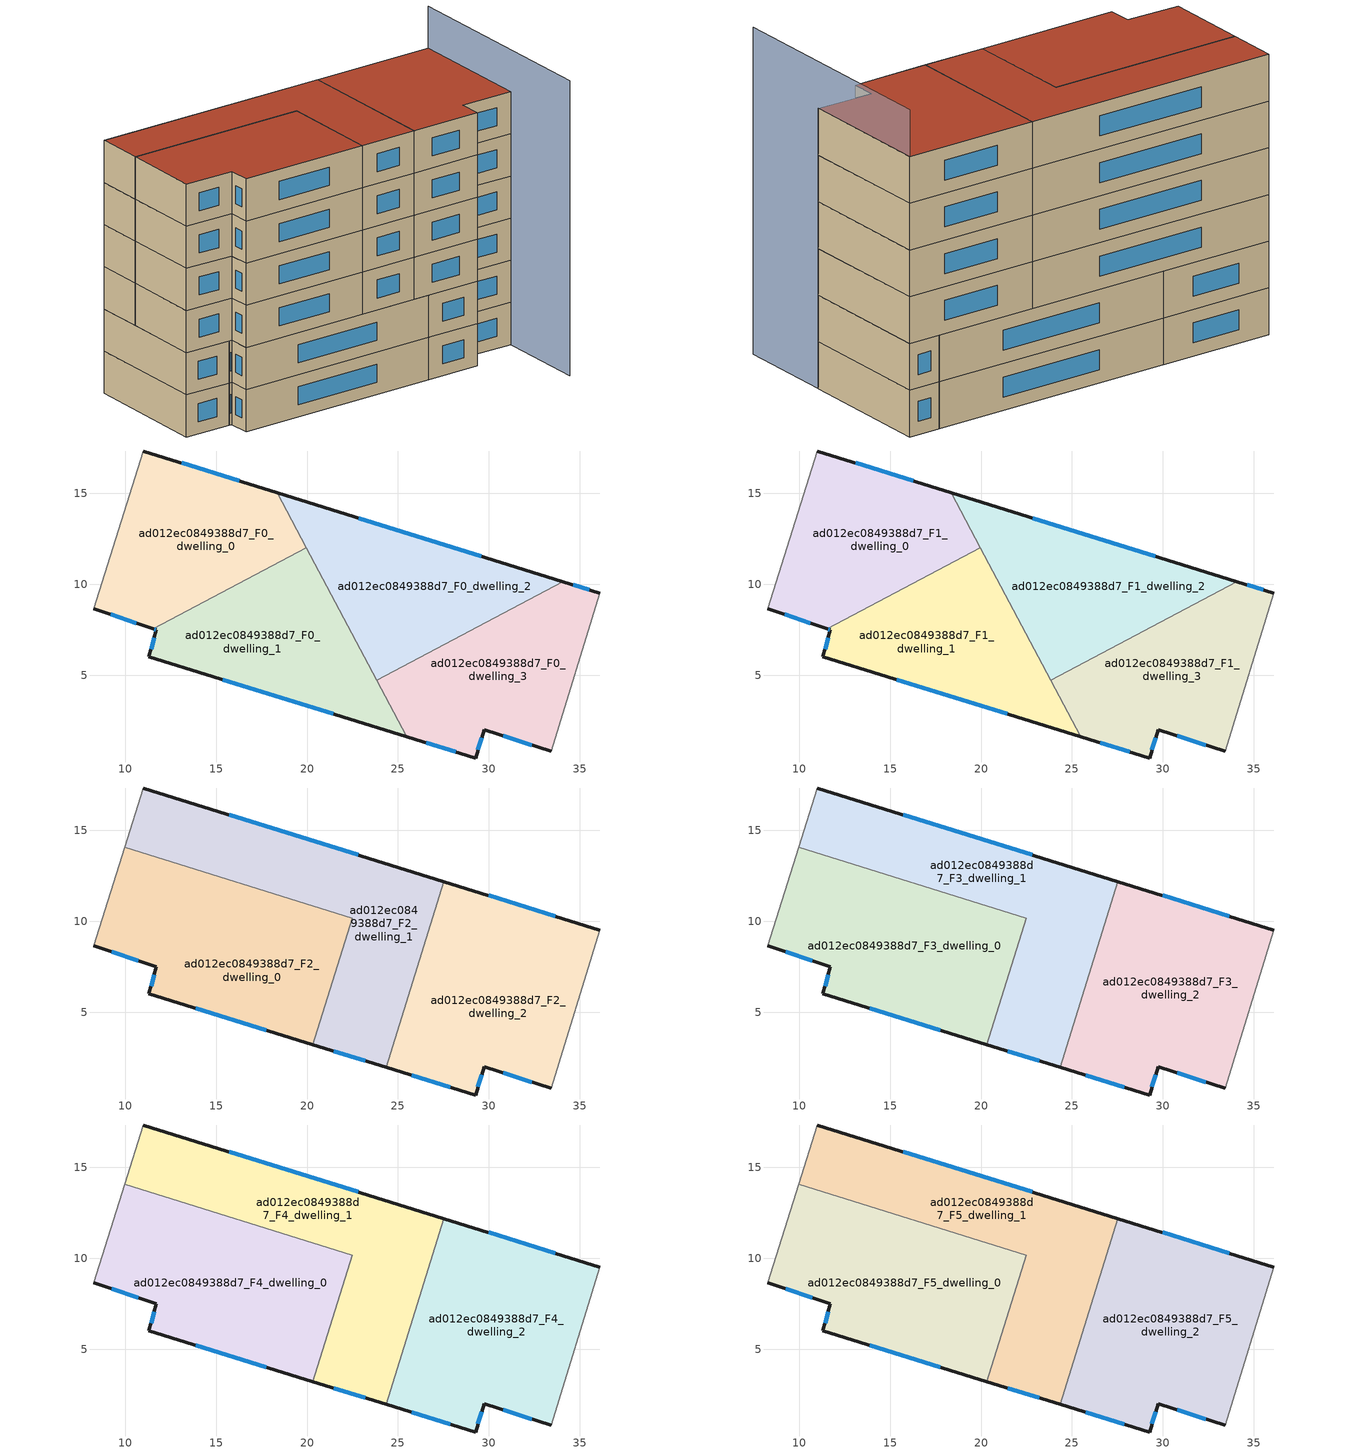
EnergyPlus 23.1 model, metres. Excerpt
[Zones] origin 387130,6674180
ad012ec0849388d7_F0_dwelling_0
 floor ground (EU_floor_Construction): 18.37,15.04 19.97,12.02 11.53,7.55 8.25,8.65 10.98,17.34 z0
 wall outside (EU_wall_Construction): 8.25,8.65 11.53,7.55 / 18.37,15.04 10.98,17.34 z0:3
 wall adiabatic (EU_wall_Construction): 10.98,17.34 8.25,8.65 z0:3
 wall to ad012ec0849388d7_F0_dwelling_1 (EU_wall_Construction): 11.53,7.55 19.97,12.02 z0:3
 wall to ad012ec0849388d7_F0_dwelling_2 (EU_wall_Construction): 19.97,12.02 18.37,15.04 z0:3
 window (EU_Window_Construction): 9.19,8.34 10.59,7.87 / 16.26,15.69 13.09,16.68 z0.86:2.14
ad012ec0849388d7_F0_dwelling_1
 floor ground (EU_floor_Construction): 19.97,12.02 25.48,1.61 11.29,6.01 11.71,7.49 11.53,7.55 z0
 wall outside (EU_wall_Construction): 11.53,7.55 11.71,7.49 11.29,6.01 25.48,1.61 z0:3
 wall to ad012ec0849388d7_F0_dwelling_3 (EU_wall_Construction): 25.48,1.61 23.83,4.73 z0:3
 wall to ad012ec0849388d7_F0_dwelling_2 (EU_wall_Construction): 23.83,4.73 19.97,12.02 z0:3
 window (EU_Window_Construction): 11.59,7.07 11.41,6.43 / 11.58,7.53 11.66,7.51 / 15.35,4.75 21.43,2.87 z0.86:2.14
ad012ec0849388d7_F0_dwelling_2
 floor ground (EU_floor_Construction): 34.07,10.15 23.83,4.73 18.37,15.04 z0
 wall outside (EU_wall_Construction): 34.07,10.15 18.37,15.04 z0:3
 wall to ad012ec0849388d7_F0_dwelling_3 (EU_wall_Construction): 23.83,4.73 34.07,10.15 z0:3
 window (EU_Window_Construction): 29.58,11.55 22.86,13.64 z0.86:2.14
ad012ec0849388d7_F0_dwelling_3
 floor ground (EU_floor_Construction): 36.11,9.51 33.43,0.8 29.74,2 29.27,0.44 25.48,1.61 23.83,4.73 34.07,10.15 z0
 wall outside (EU_wall_Construction): 25.48,1.61 29.27,0.44 29.74,2 33.43,0.8 / 36.11,9.51 34.07,10.15 z0:3
 wall adiabatic (EU_wall_Construction): 33.43,0.8 36.11,9.51 z0:3
 window (EU_Window_Construction): 29.41,0.88 29.61,1.55 / 26.57,1.28 28.19,0.78 / 35.53,9.7 34.65,9.97 / 30.79,1.66 32.37,1.14 z0.86:2.14
ad012ec0849388d7_F1_dwelling_0
 floor to ad012ec0849388d7_F0_dwelling_0 (EU_floor_Construction): 18.37,15.04 19.97,12.02 11.53,7.55 8.25,8.65 10.98,17.34 z3
 wall outside (EU_wall_Construction): 8.25,8.65 11.53,7.55 / 18.37,15.04 10.98,17.34 z3:6
 wall adiabatic (EU_wall_Construction): 10.98,17.34 8.25,8.65 z3:6
 wall to ad012ec0849388d7_F1_dwelling_1 (EU_wall_Construction): 11.53,7.55 19.97,12.02 z3:6
 wall to ad012ec0849388d7_F1_dwelling_2 (EU_wall_Construction): 19.97,12.02 18.37,15.04 z3:6
 window (EU_Window_Construction): 9.19,8.34 10.59,7.87 / 16.26,15.69 13.09,16.68 z3.86:5.14
ad012ec0849388d7_F1_dwelling_1
 floor to ad012ec0849388d7_F0_dwelling_1 (EU_floor_Construction): 19.97,12.02 25.48,1.61 11.29,6.01 11.71,7.49 11.53,7.55 z3
 wall outside (EU_wall_Construction): 11.53,7.55 11.71,7.49 11.29,6.01 25.48,1.61 z3:6
 wall to ad012ec0849388d7_F1_dwelling_3 (EU_wall_Construction): 25.48,1.61 23.83,4.73 z3:6
 wall to ad012ec0849388d7_F1_dwelling_2 (EU_wall_Construction): 23.83,4.73 19.97,12.02 z3:6
 window (EU_Window_Construction): 11.59,7.07 11.41,6.43 / 11.58,7.53 11.66,7.51 / 15.35,4.75 21.43,2.87 z3.86:5.14
ad012ec0849388d7_F1_dwelling_2
 floor to ad012ec0849388d7_F0_dwelling_2 (EU_floor_Construction): 34.07,10.15 23.83,4.73 18.37,15.04 z3
 wall outside (EU_wall_Construction): 34.07,10.15 18.37,15.04 z3:6
 wall to ad012ec0849388d7_F1_dwelling_3 (EU_wall_Construction): 23.83,4.73 34.07,10.15 z3:6
 window (EU_Window_Construction): 29.58,11.55 22.86,13.64 z3.86:5.14
ad012ec0849388d7_F1_dwelling_3
 floor to ad012ec0849388d7_F0_dwelling_3 (EU_floor_Construction): 36.11,9.51 33.43,0.8 29.74,2 29.27,0.44 25.48,1.61 23.83,4.73 34.07,10.15 z3
 wall outside (EU_wall_Construction): 25.48,1.61 29.27,0.44 29.74,2 33.43,0.8 / 36.11,9.51 34.07,10.15 z3:6
 wall adiabatic (EU_wall_Construction): 33.43,0.8 36.11,9.51 z3:6
 window (EU_Window_Construction): 29.41,0.88 29.61,1.55 / 26.57,1.28 28.19,0.78 / 35.53,9.7 34.65,9.97 / 30.79,1.66 32.37,1.14 z3.86:5.14
ad012ec0849388d7_F2_dwelling_0
 floor to ad012ec0849388d7_F1_dwelling_0 (EU_floor_Construction): 18.7,11.35 11.53,7.55 8.25,8.65 9.95,14.07 z6
 floor to ad012ec0849388d7_F1_dwelling_1 (EU_floor_Construction): 20.64,10.75 21.92,8.34 20.33,3.21 11.29,6.01 11.71,7.49 11.53,7.55 18.7,11.35 z6
 floor to ad012ec0849388d7_F1_dwelling_2 (EU_floor_Construction): 22.49,10.17 21.92,8.34 20.64,10.75 z6
 wall outside (EU_wall_Construction): 8.25,8.65 11.71,7.49 11.29,6.01 20.33,3.21 z6:9
 wall adiabatic (EU_wall_Construction): 9.95,14.07 8.25,8.65 z6:9
 wall to ad012ec0849388d7_F2_dwelling_1 (EU_wall_Construction): 20.33,3.21 22.49,10.17 9.95,14.07 z6:9
 window (EU_Window_Construction): 9.24,8.32 10.72,7.82 / 13.88,5.21 17.74,4.01 / 11.59,7.07 11.41,6.43 z6.86:8.14
ad012ec0849388d7_F2_dwelling_1
 floor to ad012ec0849388d7_F1_dwelling_2 (EU_floor_Construction): 27.53,12.18 25.49,5.61 23.83,4.73 21.92,8.34 22.49,10.17 20.64,10.75 18.37,15.03 z6
 floor to ad012ec0849388d7_F1_dwelling_0 (EU_floor_Construction): 18.37,15.03 19.97,12.02 18.7,11.35 9.95,14.07 10.98,17.34 z6
 floor to ad012ec0849388d7_F1_dwelling_1 (EU_floor_Construction): 21.92,8.34 24.7,3.08 24.36,1.96 20.33,3.21 z6; 19.97,12.02 20.64,10.75 18.7,11.35 z6
 floor to ad012ec0849388d7_F1_dwelling_3 (EU_floor_Construction): 25.49,5.61 24.7,3.08 23.83,4.73 z6
 wall outside (EU_wall_Construction): 27.53,12.18 10.98,17.34 / 20.33,3.21 24.35,1.96 z6:9
 wall adiabatic (EU_wall_Construction): 10.98,17.34 9.95,14.07 z6:9
 wall to ad012ec0849388d7_F2_dwelling_2 (EU_wall_Construction): 24.35,1.96 27.53,12.18 z6:9
 window (EU_Window_Construction): 22.8,13.66 15.71,15.86 / 21.48,2.86 23.2,2.32 z6.86:8.14
ad012ec0849388d7_F2_dwelling_2
 floor to ad012ec0849388d7_F1_dwelling_2 (EU_floor_Construction): 34.07,10.15 25.49,5.61 27.53,12.18 z6
 floor to ad012ec0849388d7_F1_dwelling_3 (EU_floor_Construction): 36.11,9.51 33.43,0.8 29.74,2 29.27,0.44 25.48,1.61 24.7,3.08 25.49,5.61 34.07,10.15 z6
 floor to ad012ec0849388d7_F1_dwelling_1 (EU_floor_Construction): 24.7,3.08 25.48,1.61 24.36,1.96 z6
 wall outside (EU_wall_Construction): 24.35,1.96 29.27,0.44 29.74,2 33.43,0.8 / 36.11,9.51 27.53,12.18 z6:9
 wall adiabatic (EU_wall_Construction): 33.43,0.8 36.11,9.51 z6:9
 window (EU_Window_Construction): 30.79,1.66 32.37,1.14 / 29.41,0.88 29.61,1.55 / 25.76,1.53 27.87,0.88 / 33.66,10.28 29.99,11.42 z6.86:8.14
ad012ec0849388d7_F3_dwelling_0
 floor to ad012ec0849388d7_F2_dwelling_0 (EU_floor_Construction): 22.49,10.17 20.33,3.21 11.29,6.01 11.71,7.49 8.25,8.65 9.95,14.07 z9
 wall outside (EU_wall_Construction): 8.25,8.65 11.71,7.49 11.29,6.01 20.33,3.21 z9:12
 wall adiabatic (EU_wall_Construction): 9.95,14.07 8.25,8.65 z9:12
 wall to ad012ec0849388d7_F3_dwelling_1 (EU_wall_Construction): 20.33,3.21 22.49,10.17 9.95,14.07 z9:12
 window (EU_Window_Construction): 9.24,8.32 10.72,7.82 / 13.88,5.21 17.74,4.01 / 11.59,7.07 11.41,6.43 z9.86:11.14
ad012ec0849388d7_F3_dwelling_1
 floor to ad012ec0849388d7_F2_dwelling_1 (EU_floor_Construction): 27.53,12.18 24.35,1.96 20.33,3.21 22.49,10.17 9.95,14.07 10.98,17.34 z9
 wall outside (EU_wall_Construction): 27.53,12.18 10.98,17.34 / 20.33,3.21 24.35,1.96 z9:12
 wall adiabatic (EU_wall_Construction): 10.98,17.34 9.95,14.07 z9:12
 wall to ad012ec0849388d7_F3_dwelling_2 (EU_wall_Construction): 24.35,1.96 27.53,12.18 z9:12
 window (EU_Window_Construction): 22.8,13.66 15.71,15.86 / 21.48,2.86 23.2,2.32 z9.86:11.14
ad012ec0849388d7_F3_dwelling_2
 floor to ad012ec0849388d7_F2_dwelling_2 (EU_floor_Construction): 36.11,9.51 33.43,0.8 29.74,2 29.27,0.44 24.35,1.96 27.53,12.18 z9
 wall outside (EU_wall_Construction): 24.35,1.96 29.27,0.44 29.74,2 33.43,0.8 / 36.11,9.51 27.53,12.18 z9:12
 wall adiabatic (EU_wall_Construction): 33.43,0.8 36.11,9.51 z9:12
 window (EU_Window_Construction): 30.79,1.66 32.37,1.14 / 29.41,0.88 29.61,1.55 / 25.76,1.53 27.87,0.88 / 33.66,10.28 29.99,11.42 z9.86:11.14
ad012ec0849388d7_F4_dwelling_0
 floor to ad012ec0849388d7_F3_dwelling_0 (EU_floor_Construction): 22.49,10.17 20.33,3.21 11.29,6.01 11.71,7.49 8.25,8.65 9.95,14.07 z12
 wall outside (EU_wall_Construction): 8.25,8.65 11.71,7.49 11.29,6.01 20.33,3.21 z12:15
 wall adiabatic (EU_wall_Construction): 9.95,14.07 8.25,8.65 z12:15
 wall to ad012ec0849388d7_F4_dwelling_1 (EU_wall_Construction): 20.33,3.21 22.49,10.17 9.95,14.07 z12:15
 window (EU_Window_Construction): 9.24,8.32 10.72,7.82 / 13.88,5.21 17.74,4.01 / 11.59,7.07 11.41,6.43 z12.86:14.14
ad012ec0849388d7_F4_dwelling_1
 floor to ad012ec0849388d7_F3_dwelling_1 (EU_floor_Construction): 27.53,12.18 24.35,1.96 20.33,3.21 22.49,10.17 9.95,14.07 10.98,17.34 z12
 wall outside (EU_wall_Construction): 27.53,12.18 10.98,17.34 / 20.33,3.21 24.35,1.96 z12:15
 wall adiabatic (EU_wall_Construction): 10.98,17.34 9.95,14.07 z12:15
 wall to ad012ec0849388d7_F4_dwelling_2 (EU_wall_Construction): 24.35,1.96 27.53,12.18 z12:15
 window (EU_Window_Construction): 22.8,13.66 15.71,15.86 / 21.48,2.86 23.2,2.32 z12.86:14.14
ad012ec0849388d7_F4_dwelling_2
 floor to ad012ec0849388d7_F3_dwelling_2 (EU_floor_Construction): 36.11,9.51 33.43,0.8 29.74,2 29.27,0.44 24.35,1.96 27.53,12.18 z12
 wall outside (EU_wall_Construction): 24.35,1.96 29.27,0.44 29.74,2 33.43,0.8 / 36.11,9.51 27.53,12.18 z12:15
 wall adiabatic (EU_wall_Construction): 33.43,0.8 36.11,9.51 z12:15
 window (EU_Window_Construction): 30.79,1.66 32.37,1.14 / 29.41,0.88 29.61,1.55 / 25.76,1.53 27.87,0.88 / 33.66,10.28 29.99,11.42 z12.86:14.14
ad012ec0849388d7_F5_dwelling_0
 floor to ad012ec0849388d7_F4_dwelling_0 (EU_floor_Construction): 22.49,10.17 20.33,3.21 11.29,6.01 11.71,7.49 8.25,8.65 9.95,14.07 z15
 wall outside (EU_wall_Construction): 8.25,8.65 11.71,7.49 11.29,6.01 20.33,3.21 z15:18
 wall adiabatic (EU_wall_Construction): 9.95,14.07 8.25,8.65 z15:18
 wall to ad012ec0849388d7_F5_dwelling_1 (EU_wall_Construction): 20.33,3.21 22.49,10.17 9.95,14.07 z15:18
 window (EU_Window_Construction): 9.24,8.32 10.72,7.82 / 13.88,5.21 17.74,4.01 / 11.59,7.07 11.41,6.43 z15.86:17.14
 roof outside (EU_roof_Construction): 20.33,3.21 22.49,10.17 9.95,14.07 8.25,8.65 11.71,7.49 11.29,6.01 z18
ad012ec0849388d7_F5_dwelling_1
 floor to ad012ec0849388d7_F4_dwelling_1 (EU_floor_Construction): 27.53,12.18 24.35,1.96 20.33,3.21 22.49,10.17 9.95,14.07 10.98,17.34 z15
 wall outside (EU_wall_Construction): 27.53,12.18 10.98,17.34 / 20.33,3.21 24.35,1.96 z15:18
 wall adiabatic (EU_wall_Construction): 10.98,17.34 9.95,14.07 z15:18
 wall to ad012ec0849388d7_F5_dwelling_2 (EU_wall_Construction): 24.35,1.96 27.53,12.18 z15:18
 window (EU_Window_Construction): 22.8,13.66 15.71,15.86 / 21.48,2.86 23.2,2.32 z15.86:17.14
 roof outside (EU_roof_Construction): 24.35,1.96 27.53,12.18 10.98,17.34 9.95,14.07 22.49,10.17 20.33,3.21 z18
ad012ec0849388d7_F5_dwelling_2
 floor to ad012ec0849388d7_F4_dwelling_2 (EU_floor_Construction): 36.11,9.51 33.43,0.8 29.74,2 29.27,0.44 24.35,1.96 27.53,12.18 z15
 wall outside (EU_wall_Construction): 24.35,1.96 29.27,0.44 29.74,2 33.43,0.8 / 36.11,9.51 27.53,12.18 z15:18
 wall adiabatic (EU_wall_Construction): 33.43,0.8 36.11,9.51 z15:18
 window (EU_Window_Construction): 30.79,1.66 32.37,1.14 / 29.41,0.88 29.61,1.55 / 25.76,1.53 27.87,0.88 / 33.66,10.28 29.99,11.42 z15.86:17.14
 roof outside (EU_roof_Construction): 33.43,0.8 36.11,9.51 27.53,12.18 24.35,1.96 29.27,0.44 29.74,2 z18
shading: 31.5,-5.43 36.11,9.51 z0:21
[Building]
EU S2 Campaign: North Axis=0; Terrain=City; Solar Distribution=FullExterior
[Site:Location]
Helsinki-Vantaa.AP: Latitude=60.317; Longitude=24.963; Time Zone=2; Elevation=54.6
[SizingPeriod:WeatherFileDays]
AnnualSizingPeriod: Begin Month=1; Begin Day of Month=1; End Month=12; End Day of Month=31; Day of Week for Start Day=Monday; Use Weather File Daylight Saving Period=No; Use Weather File Rain and Snow Indicators=No
[MATERIAL]
EU_InternalMass_Material: Roughness=MediumRough; Thickness=0.1; Conductivity=1; Density=1800; Specific Heat=900; Thermal Absorptance=0.9; Solar Absorptance=0.7; Visible Absorptance=0.7
[MATERIAL:NOMASS] Roughness=MediumRough; Thermal Absorptance=0.9; Solar Absorptance=0.7; Visible Absorptance=0.7
Name | Thermal Resistance
EU_wall_NoMass | 1.10183
EU_roof_NoMass; EU_floor_NoMass | 1.70606
[WINDOWMATERIAL:SIMPLEGLAZINGSYSTEM]
EU_Window_SimpleGlazing: UFactor=3.11035; Solar Heat Gain Coefficient=0.8; Visible Transmittance=0.8
[CONSTRUCTION]
EU_wall_Construction: EU_wall_NoMass
EU_roof_Construction: EU_roof_NoMass
EU_floor_Construction: EU_floor_NoMass
EU_Window_Construction: EU_Window_SimpleGlazing
EU_InternalMass_Construction: EU_InternalMass_Material
[ZONE] Type=1; Multiplier=1; Ceiling Height=autocalculate; Floor Area=autocalculate; Part of Total Floor Area=Yes
Name | Volume
ad012ec0849388d7_F0_dwelling_0; ad012ec0849388d7_F1_dwelling_0; ad012ec0849388d7_F0_dwelling_3; ad012ec0849388d7_F1_dwelling_3 | 202.666
ad012ec0849388d7_F2_dwelling_0; ad012ec0849388d7_F3_dwelling_0; ad012ec0849388d7_F4_dwelling_0; ad012ec0849388d7_F5_dwelling_0 | 270.231
ad012ec0849388d7_F0_dwelling_1; ad012ec0849388d7_F1_dwelling_1 | 202.657
ad012ec0849388d7_F2_dwelling_1; ad012ec0849388d7_F3_dwelling_1; ad012ec0849388d7_F4_dwelling_1; ad012ec0849388d7_F5_dwelling_1 | 270.201
ad012ec0849388d7_F0_dwelling_2; ad012ec0849388d7_F1_dwelling_2 | 202.668
ad012ec0849388d7_F2_dwelling_2; ad012ec0849388d7_F3_dwelling_2; ad012ec0849388d7_F4_dwelling_2; ad012ec0849388d7_F5_dwelling_2 | 270.226
[INTERNALMASS] Construction=EU_InternalMass_Construction
Name | Zone or ZoneList | Surface Area
ad012ec0849388d7_F0_dwelling_0_EU_InternalMass | ad012ec0849388d7_F0_dwelling_0 | 67.5577
ad012ec0849388d7_F0_dwelling_1_EU_InternalMass | ad012ec0849388d7_F0_dwelling_1 | 67.5489
ad012ec0849388d7_F0_dwelling_2_EU_InternalMass | ad012ec0849388d7_F0_dwelling_2 | 67.5548
ad012ec0849388d7_F0_dwelling_3_EU_InternalMass | ad012ec0849388d7_F0_dwelling_3 | 67.555
ad012ec0849388d7_F1_dwelling_0_EU_InternalMass | ad012ec0849388d7_F1_dwelling_0 | 67.5577
ad012ec0849388d7_F1_dwelling_1_EU_InternalMass | ad012ec0849388d7_F1_dwelling_1 | 67.5489
ad012ec0849388d7_F1_dwelling_2_EU_InternalMass | ad012ec0849388d7_F1_dwelling_2 | 67.5548
ad012ec0849388d7_F1_dwelling_3_EU_InternalMass | ad012ec0849388d7_F1_dwelling_3 | 67.555
ad012ec0849388d7_F2_dwelling_0_EU_InternalMass | ad012ec0849388d7_F2_dwelling_0 | 90.0771
ad012ec0849388d7_F2_dwelling_1_EU_InternalMass | ad012ec0849388d7_F2_dwelling_1 | 90.0672
ad012ec0849388d7_F2_dwelling_2_EU_InternalMass | ad012ec0849388d7_F2_dwelling_2 | 90.0764
ad012ec0849388d7_F3_dwelling_0_EU_InternalMass | ad012ec0849388d7_F3_dwelling_0 | 90.0771
ad012ec0849388d7_F3_dwelling_1_EU_InternalMass | ad012ec0849388d7_F3_dwelling_1 | 90.0672
ad012ec0849388d7_F3_dwelling_2_EU_InternalMass | ad012ec0849388d7_F3_dwelling_2 | 90.0764
ad012ec0849388d7_F4_dwelling_0_EU_InternalMass | ad012ec0849388d7_F4_dwelling_0 | 90.0771
ad012ec0849388d7_F4_dwelling_1_EU_InternalMass | ad012ec0849388d7_F4_dwelling_1 | 90.0672
ad012ec0849388d7_F4_dwelling_2_EU_InternalMass | ad012ec0849388d7_F4_dwelling_2 | 90.0764
ad012ec0849388d7_F5_dwelling_0_EU_InternalMass | ad012ec0849388d7_F5_dwelling_0 | 90.0771
ad012ec0849388d7_F5_dwelling_1_EU_InternalMass | ad012ec0849388d7_F5_dwelling_1 | 90.0672
ad012ec0849388d7_F5_dwelling_2_EU_InternalMass | ad012ec0849388d7_F5_dwelling_2 | 90.0764
[OTHEREQUIPMENT] Fuel Type=Electricity; Design Level Calculation Method=Watts/Area; Power per Zone Floor Area=1; Fraction Latent=0; Fraction Radiant=0; Fraction Lost=0; Carbon Dioxide Generation Rate=0; EndUse Subcategory=EU_Step8_InternalGains
Name | Zone or ZoneList or Space or SpaceList | Schedule
EU_Step8_InternalGain_ad012ec0849388d7_F0_dwelling_0_f000 | ad012ec0849388d7_F0_dwelling_0 | EU_Step8_GainSchedule_ad012ec0849388d7_F0_dwelling_0_f000
EU_Step8_InternalGain_ad012ec0849388d7_F0_dwelling_1_f000 | ad012ec0849388d7_F0_dwelling_1 | EU_Step8_GainSchedule_ad012ec0849388d7_F0_dwelling_1_f000
EU_Step8_InternalGain_ad012ec0849388d7_F0_dwelling_2_f000 | ad012ec0849388d7_F0_dwelling_2 | EU_Step8_GainSchedule_ad012ec0849388d7_F0_dwelling_2_f000
EU_Step8_InternalGain_ad012ec0849388d7_F0_dwelling_3_f000 | ad012ec0849388d7_F0_dwelling_3 | EU_Step8_GainSchedule_ad012ec0849388d7_F0_dwelling_3_f000
EU_Step8_InternalGain_ad012ec0849388d7_F1_dwelling_0_f000 | ad012ec0849388d7_F1_dwelling_0 | EU_Step8_GainSchedule_ad012ec0849388d7_F1_dwelling_0_f000
EU_Step8_InternalGain_ad012ec0849388d7_F1_dwelling_1_f000 | ad012ec0849388d7_F1_dwelling_1 | EU_Step8_GainSchedule_ad012ec0849388d7_F1_dwelling_1_f000
EU_Step8_InternalGain_ad012ec0849388d7_F1_dwelling_2_f000 | ad012ec0849388d7_F1_dwelling_2 | EU_Step8_GainSchedule_ad012ec0849388d7_F1_dwelling_2_f000
EU_Step8_InternalGain_ad012ec0849388d7_F1_dwelling_3_f000 | ad012ec0849388d7_F1_dwelling_3 | EU_Step8_GainSchedule_ad012ec0849388d7_F1_dwelling_3_f000
EU_Step8_InternalGain_ad012ec0849388d7_F2_dwelling_0_f000 | ad012ec0849388d7_F2_dwelling_0 | EU_Step8_GainSchedule_ad012ec0849388d7_F2_dwelling_0_f000
EU_Step8_InternalGain_ad012ec0849388d7_F2_dwelling_1_f000 | ad012ec0849388d7_F2_dwelling_1 | EU_Step8_GainSchedule_ad012ec0849388d7_F2_dwelling_1_f000
EU_Step8_InternalGain_ad012ec0849388d7_F2_dwelling_2_f000 | ad012ec0849388d7_F2_dwelling_2 | EU_Step8_GainSchedule_ad012ec0849388d7_F2_dwelling_2_f000
EU_Step8_InternalGain_ad012ec0849388d7_F3_dwelling_0_f000 | ad012ec0849388d7_F3_dwelling_0 | EU_Step8_GainSchedule_ad012ec0849388d7_F3_dwelling_0_f000
EU_Step8_InternalGain_ad012ec0849388d7_F3_dwelling_1_f000 | ad012ec0849388d7_F3_dwelling_1 | EU_Step8_GainSchedule_ad012ec0849388d7_F3_dwelling_1_f000
EU_Step8_InternalGain_ad012ec0849388d7_F3_dwelling_2_f000 | ad012ec0849388d7_F3_dwelling_2 | EU_Step8_GainSchedule_ad012ec0849388d7_F3_dwelling_2_f000
EU_Step8_InternalGain_ad012ec0849388d7_F4_dwelling_0_f000 | ad012ec0849388d7_F4_dwelling_0 | EU_Step8_GainSchedule_ad012ec0849388d7_F4_dwelling_0_f000
EU_Step8_InternalGain_ad012ec0849388d7_F4_dwelling_1_f000 | ad012ec0849388d7_F4_dwelling_1 | EU_Step8_GainSchedule_ad012ec0849388d7_F4_dwelling_1_f000
EU_Step8_InternalGain_ad012ec0849388d7_F4_dwelling_2_f000 | ad012ec0849388d7_F4_dwelling_2 | EU_Step8_GainSchedule_ad012ec0849388d7_F4_dwelling_2_f000
EU_Step8_InternalGain_ad012ec0849388d7_F5_dwelling_0_f000 | ad012ec0849388d7_F5_dwelling_0 | EU_Step8_GainSchedule_ad012ec0849388d7_F5_dwelling_0_f000
EU_Step8_InternalGain_ad012ec0849388d7_F5_dwelling_1_f000 | ad012ec0849388d7_F5_dwelling_1 | EU_Step8_GainSchedule_ad012ec0849388d7_F5_dwelling_1_f000
EU_Step8_InternalGain_ad012ec0849388d7_F5_dwelling_2_f000 | ad012ec0849388d7_F5_dwelling_2 | EU_Step8_GainSchedule_ad012ec0849388d7_F5_dwelling_2_f000
[ZONEVENTILATION:DESIGNFLOWRATE] Schedule=EU_AlwaysOn; Design Flow Rate Calculation Method=AirChanges/Hour; Air Changes per Hour=0.756316; Ventilation Type=Natural; Fan Pressure Rise=0; Fan Total Efficiency=1; Constant Term Coefficient=1; Temperature Term Coefficient=0; Velocity Term Coefficient=0; Velocity Squared Term Coefficient=0; Minimum Indoor Temperature=-100; Maximum Indoor Temperature=100; Delta Temperature=-100; Minimum Outdoor Temperature=-100; Maximum Outdoor Temperature=100; Maximum Wind Speed=40
Name | Zone or ZoneList or Space or SpaceList
EU_ConstantAir_ad012ec0849388d7_F0_dwelling_0 | ad012ec0849388d7_F0_dwelling_0
EU_ConstantAir_ad012ec0849388d7_F0_dwelling_1 | ad012ec0849388d7_F0_dwelling_1
EU_ConstantAir_ad012ec0849388d7_F0_dwelling_2 | ad012ec0849388d7_F0_dwelling_2
EU_ConstantAir_ad012ec0849388d7_F0_dwelling_3 | ad012ec0849388d7_F0_dwelling_3
EU_ConstantAir_ad012ec0849388d7_F1_dwelling_0 | ad012ec0849388d7_F1_dwelling_0
EU_ConstantAir_ad012ec0849388d7_F1_dwelling_1 | ad012ec0849388d7_F1_dwelling_1
EU_ConstantAir_ad012ec0849388d7_F1_dwelling_2 | ad012ec0849388d7_F1_dwelling_2
EU_ConstantAir_ad012ec0849388d7_F1_dwelling_3 | ad012ec0849388d7_F1_dwelling_3
EU_ConstantAir_ad012ec0849388d7_F2_dwelling_0 | ad012ec0849388d7_F2_dwelling_0
EU_ConstantAir_ad012ec0849388d7_F2_dwelling_1 | ad012ec0849388d7_F2_dwelling_1
EU_ConstantAir_ad012ec0849388d7_F2_dwelling_2 | ad012ec0849388d7_F2_dwelling_2
EU_ConstantAir_ad012ec0849388d7_F3_dwelling_0 | ad012ec0849388d7_F3_dwelling_0
EU_ConstantAir_ad012ec0849388d7_F3_dwelling_1 | ad012ec0849388d7_F3_dwelling_1
EU_ConstantAir_ad012ec0849388d7_F3_dwelling_2 | ad012ec0849388d7_F3_dwelling_2
EU_ConstantAir_ad012ec0849388d7_F4_dwelling_0 | ad012ec0849388d7_F4_dwelling_0
EU_ConstantAir_ad012ec0849388d7_F4_dwelling_1 | ad012ec0849388d7_F4_dwelling_1
EU_ConstantAir_ad012ec0849388d7_F4_dwelling_2 | ad012ec0849388d7_F4_dwelling_2
EU_ConstantAir_ad012ec0849388d7_F5_dwelling_0 | ad012ec0849388d7_F5_dwelling_0
EU_ConstantAir_ad012ec0849388d7_F5_dwelling_1 | ad012ec0849388d7_F5_dwelling_1
EU_ConstantAir_ad012ec0849388d7_F5_dwelling_2 | ad012ec0849388d7_F5_dwelling_2
[HVACTEMPLATE:THERMOSTAT] Constant Heating Setpoint=20; Constant Cooling Setpoint=50
EU_HeatOnly_ad012ec0849388d7_F0_dwelling_0; EU_HeatOnly_ad012ec0849388d7_F0_dwelling_1; EU_HeatOnly_ad012ec0849388d7_F0_dwelling_2; EU_HeatOnly_ad012ec0849388d7_F0_dwelling_3; EU_HeatOnly_ad012ec0849388d7_F1_dwelling_0; EU_HeatOnly_ad012ec0849388d7_F1_dwelling_1; EU_HeatOnly_ad012ec0849388d7_F1_dwelling_2; EU_HeatOnly_ad012ec0849388d7_F1_dwelling_3; EU_HeatOnly_ad012ec0849388d7_F2_dwelling_0; EU_HeatOnly_ad012ec0849388d7_F2_dwelling_1; EU_HeatOnly_ad012ec0849388d7_F2_dwelling_2; EU_HeatOnly_ad012ec0849388d7_F3_dwelling_0; EU_HeatOnly_ad012ec0849388d7_F3_dwelling_1; EU_HeatOnly_ad012ec0849388d7_F3_dwelling_2; EU_HeatOnly_ad012ec0849388d7_F4_dwelling_0; EU_HeatOnly_ad012ec0849388d7_F4_dwelling_1; EU_HeatOnly_ad012ec0849388d7_F4_dwelling_2; EU_HeatOnly_ad012ec0849388d7_F5_dwelling_0; EU_HeatOnly_ad012ec0849388d7_F5_dwelling_1; EU_HeatOnly_ad012ec0849388d7_F5_dwelling_2
[HVACTEMPLATE:ZONE:IDEALLOADSAIRSYSTEM] System Availability Schedule=EU_AlwaysOn; Maximum Heating Supply Air Temperature=50; Minimum Cooling Supply Air Temperature=13; Maximum Heating Supply Air Humidity Ratio=0.0156; Minimum Cooling Supply Air Humidity Ratio=0.0077; Heating Limit=NoLimit; Cooling Limit=NoLimit; Heating Availability Schedule=EU_AlwaysOn; Cooling Availability Schedule=EU_CoolingOff; Dehumidification Control Type=ConstantSensibleHeatRatio; Cooling Sensible Heat Ratio=0.7; Dehumidification Setpoint=60; Humidification Control Type=None; Humidification Setpoint=30; Outdoor Air Method=None; Outdoor Air Flow Rate per Person=0.00944; Outdoor Air Flow Rate per Zone Floor Area=0; Outdoor Air Flow Rate per Zone=0; Demand Controlled Ventilation Type=None; Outdoor Air Economizer Type=NoEconomizer; Heat Recovery Type=None; Sensible Heat Recovery Effectiveness=0.7; Latent Heat Recovery Effectiveness=0.65
Name | Template Thermostat
ad012ec0849388d7_F0_dwelling_0 | EU_HeatOnly_ad012ec0849388d7_F0_dwelling_0
ad012ec0849388d7_F0_dwelling_1 | EU_HeatOnly_ad012ec0849388d7_F0_dwelling_1
ad012ec0849388d7_F0_dwelling_2 | EU_HeatOnly_ad012ec0849388d7_F0_dwelling_2
ad012ec0849388d7_F0_dwelling_3 | EU_HeatOnly_ad012ec0849388d7_F0_dwelling_3
ad012ec0849388d7_F1_dwelling_0 | EU_HeatOnly_ad012ec0849388d7_F1_dwelling_0
ad012ec0849388d7_F1_dwelling_1 | EU_HeatOnly_ad012ec0849388d7_F1_dwelling_1
ad012ec0849388d7_F1_dwelling_2 | EU_HeatOnly_ad012ec0849388d7_F1_dwelling_2
ad012ec0849388d7_F1_dwelling_3 | EU_HeatOnly_ad012ec0849388d7_F1_dwelling_3
ad012ec0849388d7_F2_dwelling_0 | EU_HeatOnly_ad012ec0849388d7_F2_dwelling_0
ad012ec0849388d7_F2_dwelling_1 | EU_HeatOnly_ad012ec0849388d7_F2_dwelling_1
ad012ec0849388d7_F2_dwelling_2 | EU_HeatOnly_ad012ec0849388d7_F2_dwelling_2
ad012ec0849388d7_F3_dwelling_0 | EU_HeatOnly_ad012ec0849388d7_F3_dwelling_0
ad012ec0849388d7_F3_dwelling_1 | EU_HeatOnly_ad012ec0849388d7_F3_dwelling_1
ad012ec0849388d7_F3_dwelling_2 | EU_HeatOnly_ad012ec0849388d7_F3_dwelling_2
ad012ec0849388d7_F4_dwelling_0 | EU_HeatOnly_ad012ec0849388d7_F4_dwelling_0
ad012ec0849388d7_F4_dwelling_1 | EU_HeatOnly_ad012ec0849388d7_F4_dwelling_1
ad012ec0849388d7_F4_dwelling_2 | EU_HeatOnly_ad012ec0849388d7_F4_dwelling_2
ad012ec0849388d7_F5_dwelling_0 | EU_HeatOnly_ad012ec0849388d7_F5_dwelling_0
ad012ec0849388d7_F5_dwelling_1 | EU_HeatOnly_ad012ec0849388d7_F5_dwelling_1
ad012ec0849388d7_F5_dwelling_2 | EU_HeatOnly_ad012ec0849388d7_F5_dwelling_2
[SIZING:ZONE] Zone Cooling Design Supply Air Temperature Input Method=SupplyAirTemperature; Zone Cooling Design Supply Air Temperature=13; Zone Heating Design Supply Air Temperature Input Method=SupplyAirTemperature; Zone Heating Design Supply Air Temperature=50; Zone Cooling Design Supply Air Humidity Ratio=0.008; Zone Heating Design Supply Air Humidity Ratio=0.008; Cooling Design Air Flow Method=DesignDay; Cooling Design Air Flow Rate=0; Cooling Minimum Air Flow per Zone Floor Area=0.000762; Cooling Minimum Air Flow=0; Cooling Minimum Air Flow Fraction=0.2; Heating Design Air Flow Method=DesignDay; Heating Design Air Flow Rate=0; Heating Maximum Air Flow per Zone Floor Area=0.002032; Heating Maximum Air Flow=0.141576; Heating Maximum Air Flow Fraction=0.3; Account for Dedicated Outdoor Air System=No; Dedicated Outdoor Air System Control Strategy=NeutralSupplyAir; Dedicated Outdoor Air Low Setpoint Temperature for Design=autosize; Dedicated Outdoor Air High Setpoint Temperature for Design=autosize; Zone Load Sizing Method=Sensible Load Only No Latent Load; Zone Latent Cooling Design Supply Air Humidity Ratio Input Method=HumidityRatioDifference; Zone Cooling Design Supply Air Humidity Ratio Difference=0.005; Zone Latent Heating Design Supply Air Humidity Ratio Input Method=HumidityRatioDifference; Zone Humidification Design Supply Air Humidity Ratio Difference=0.005
ad012ec0849388d7_F0_dwelling_0; ad012ec0849388d7_F0_dwelling_1; ad012ec0849388d7_F0_dwelling_2; ad012ec0849388d7_F0_dwelling_3; ad012ec0849388d7_F1_dwelling_0; ad012ec0849388d7_F1_dwelling_1; ad012ec0849388d7_F1_dwelling_2; ad012ec0849388d7_F1_dwelling_3; ad012ec0849388d7_F2_dwelling_0; ad012ec0849388d7_F2_dwelling_1; ad012ec0849388d7_F2_dwelling_2; ad012ec0849388d7_F3_dwelling_0; ad012ec0849388d7_F3_dwelling_1; ad012ec0849388d7_F3_dwelling_2; ad012ec0849388d7_F4_dwelling_0; ad012ec0849388d7_F4_dwelling_1; ad012ec0849388d7_F4_dwelling_2; ad012ec0849388d7_F5_dwelling_0; ad012ec0849388d7_F5_dwelling_1; ad012ec0849388d7_F5_dwelling_2
[SCHEDULE:CONSTANT]
Name | Hourly Value
EU_AlwaysOn | 1
EU_CoolingOff | 0
[SCHEDULE:FILE] Column Number=1; Rows to Skip at Top=0; Number of Hours of Data=8760; Column Separator=Comma; Interpolate to Timestep=No; Minutes per Item=60; Adjust Schedule for Daylight Savings=Yes
Name | File
EU_Step8_GainSchedule_ad012ec0849388d7_F0_dwelling_0_f000 | ../../schedules/ad012ec0849388d7/ad012ec0849388d7_F0_dwelling_0_f000_gain.csv
EU_Step8_GainSchedule_ad012ec0849388d7_F0_dwelling_1_f000 | ../../schedules/ad012ec0849388d7/ad012ec0849388d7_F0_dwelling_1_f000_gain.csv
EU_Step8_GainSchedule_ad012ec0849388d7_F0_dwelling_2_f000 | ../../schedules/ad012ec0849388d7/ad012ec0849388d7_F0_dwelling_2_f000_gain.csv
EU_Step8_GainSchedule_ad012ec0849388d7_F0_dwelling_3_f000 | ../../schedules/ad012ec0849388d7/ad012ec0849388d7_F0_dwelling_3_f000_gain.csv
EU_Step8_GainSchedule_ad012ec0849388d7_F1_dwelling_0_f000 | ../../schedules/ad012ec0849388d7/ad012ec0849388d7_F1_dwelling_0_f000_gain.csv
EU_Step8_GainSchedule_ad012ec0849388d7_F1_dwelling_1_f000 | ../../schedules/ad012ec0849388d7/ad012ec0849388d7_F1_dwelling_1_f000_gain.csv
EU_Step8_GainSchedule_ad012ec0849388d7_F1_dwelling_2_f000 | ../../schedules/ad012ec0849388d7/ad012ec0849388d7_F1_dwelling_2_f000_gain.csv
EU_Step8_GainSchedule_ad012ec0849388d7_F1_dwelling_3_f000 | ../../schedules/ad012ec0849388d7/ad012ec0849388d7_F1_dwelling_3_f000_gain.csv
EU_Step8_GainSchedule_ad012ec0849388d7_F2_dwelling_0_f000 | ../../schedules/ad012ec0849388d7/ad012ec0849388d7_F2_dwelling_0_f000_gain.csv
EU_Step8_GainSchedule_ad012ec0849388d7_F2_dwelling_1_f000 | ../../schedules/ad012ec0849388d7/ad012ec0849388d7_F2_dwelling_1_f000_gain.csv
EU_Step8_GainSchedule_ad012ec0849388d7_F2_dwelling_2_f000 | ../../schedules/ad012ec0849388d7/ad012ec0849388d7_F2_dwelling_2_f000_gain.csv
EU_Step8_GainSchedule_ad012ec0849388d7_F3_dwelling_0_f000 | ../../schedules/ad012ec0849388d7/ad012ec0849388d7_F3_dwelling_0_f000_gain.csv
EU_Step8_GainSchedule_ad012ec0849388d7_F3_dwelling_1_f000 | ../../schedules/ad012ec0849388d7/ad012ec0849388d7_F3_dwelling_1_f000_gain.csv
EU_Step8_GainSchedule_ad012ec0849388d7_F3_dwelling_2_f000 | ../../schedules/ad012ec0849388d7/ad012ec0849388d7_F3_dwelling_2_f000_gain.csv
EU_Step8_GainSchedule_ad012ec0849388d7_F4_dwelling_0_f000 | ../../schedules/ad012ec0849388d7/ad012ec0849388d7_F4_dwelling_0_f000_gain.csv
EU_Step8_GainSchedule_ad012ec0849388d7_F4_dwelling_1_f000 | ../../schedules/ad012ec0849388d7/ad012ec0849388d7_F4_dwelling_1_f000_gain.csv
EU_Step8_GainSchedule_ad012ec0849388d7_F4_dwelling_2_f000 | ../../schedules/ad012ec0849388d7/ad012ec0849388d7_F4_dwelling_2_f000_gain.csv
EU_Step8_GainSchedule_ad012ec0849388d7_F5_dwelling_0_f000 | ../../schedules/ad012ec0849388d7/ad012ec0849388d7_F5_dwelling_0_f000_gain.csv
EU_Step8_GainSchedule_ad012ec0849388d7_F5_dwelling_1_f000 | ../../schedules/ad012ec0849388d7/ad012ec0849388d7_F5_dwelling_1_f000_gain.csv
EU_Step8_GainSchedule_ad012ec0849388d7_F5_dwelling_2_f000 | ../../schedules/ad012ec0849388d7/ad012ec0849388d7_F5_dwelling_2_f000_gain.csv
